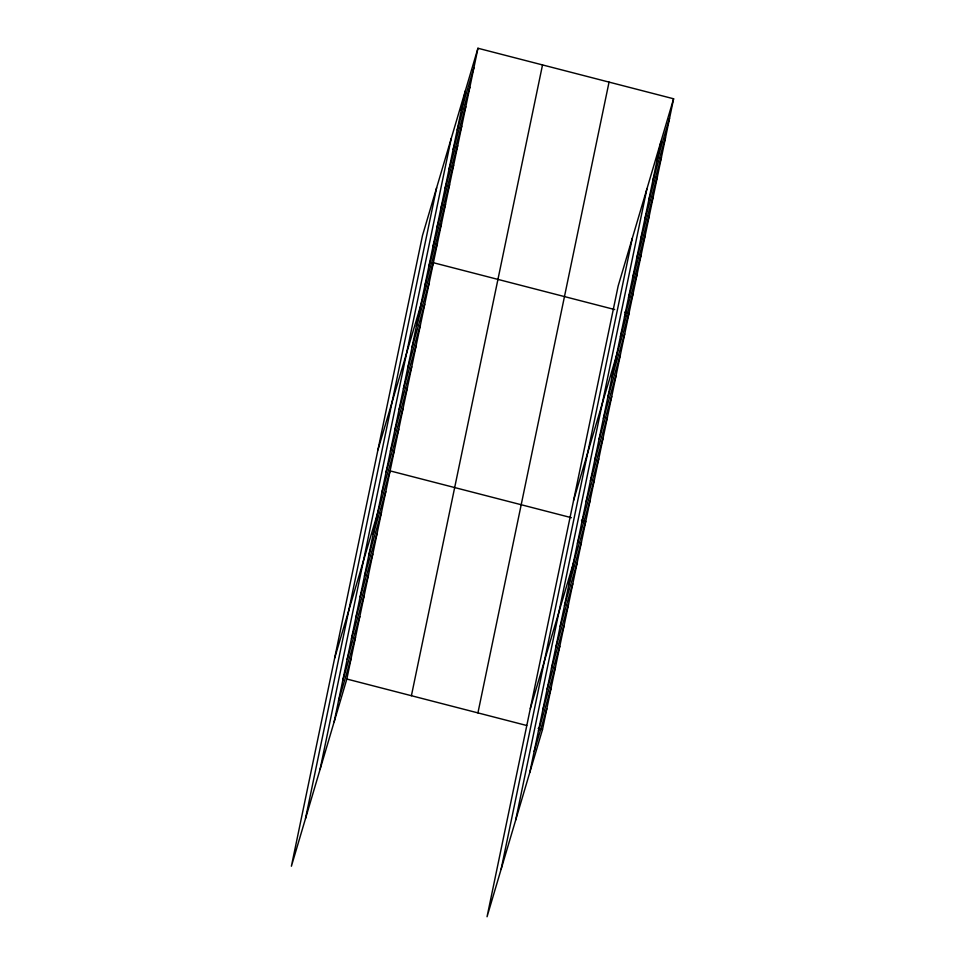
<?xml version="1.0" encoding="UTF-8"?>
<svg xmlns="http://www.w3.org/2000/svg" width="965" height="965" viewBox="0 0 965 965"><rect width="100%" height="100%" fill="white"/><g stroke="black" fill="none" stroke-linecap="round" stroke-linejoin="round"><path stroke-width="1.45" d="M305.507 818.549L436.626 187.765M320.054 769.431L451.186 138.646M334.18 721.76L465.299 90.975M477.952 48.25L422.513 235.436L291.394 866.22L346.833 679.034L477.952 48.25L673.606 98.78L542.487 729.564L487.048 916.75L618.167 285.966L673.606 98.78M411.404 695.717L542.523 64.92M477.928 712.894L609.048 82.109M501.161 869.079L632.28 238.295M515.708 819.961L646.827 189.176M529.833 772.302L660.953 141.505M461.246 110.468L473.899 67.743M457.193 129.973L469.846 87.248M453.14 149.466L465.793 106.741M449.087 168.959L461.74 126.234M445.034 188.465L457.687 145.739M440.981 207.958L453.634 165.232M436.928 227.451L449.581 184.725M432.875 246.956L445.528 204.23M428.822 266.449L441.475 223.723M424.769 285.942L437.422 243.216M377.93 449.895L433.369 262.721L614.681 309.548M416.397 326.254L429.051 283.529M412.067 347.074L424.721 304.349M407.737 367.894L420.39 325.169M403.406 388.714L416.072 345.977M399.088 409.522L411.741 366.796M394.757 430.342L407.411 387.616M390.427 451.162L403.081 408.424M386.109 471.969L398.762 429.244M381.778 492.789L394.432 450.064M334.662 658.058L390.101 470.884L571.413 517.698M373.117 534.417L385.783 491.692M368.799 555.237L381.452 512.512M364.468 576.057L377.122 533.331M360.138 596.865L372.792 554.139M355.82 617.684L368.473 574.959M351.489 638.504L364.143 595.779M347.159 659.312L359.812 616.587M342.828 680.132L355.494 637.407M338.51 700.952L351.163 658.226M656.9 161.01L669.553 118.285M652.847 180.503L665.5 137.778M648.794 199.996L661.447 157.271M644.741 219.501L657.394 176.776M640.688 238.994L653.341 196.269M636.635 258.487L649.288 215.762M632.582 277.992L645.235 235.267M628.529 297.485L641.182 254.76M624.476 316.978L637.129 274.253M620.423 336.483L633.076 293.758M573.584 500.425L629.023 313.251L624.729 312.141M612.051 376.796L624.705 334.071M607.721 397.604L620.374 354.879M603.39 418.424L616.044 375.699M599.06 439.244L611.726 396.519M594.742 460.052L607.395 417.326M590.411 480.872L603.065 438.146M586.081 501.691L598.734 458.966M581.762 522.499L594.416 479.774M577.432 543.319L590.085 500.594M530.316 708.587L585.755 521.414L581.449 520.304M568.771 584.947L581.437 542.221M564.453 605.767L577.106 563.041M560.122 626.587L572.776 583.861M555.792 647.394L568.445 604.669M551.473 668.214L564.127 625.489M547.143 689.034L559.797 646.309M542.812 709.854L555.466 667.117M538.482 730.662L551.148 687.936M534.164 751.482L546.817 708.756M346.833 679.034L526.709 725.499M538.181 728.454L542.487 729.564"/></g></svg>
